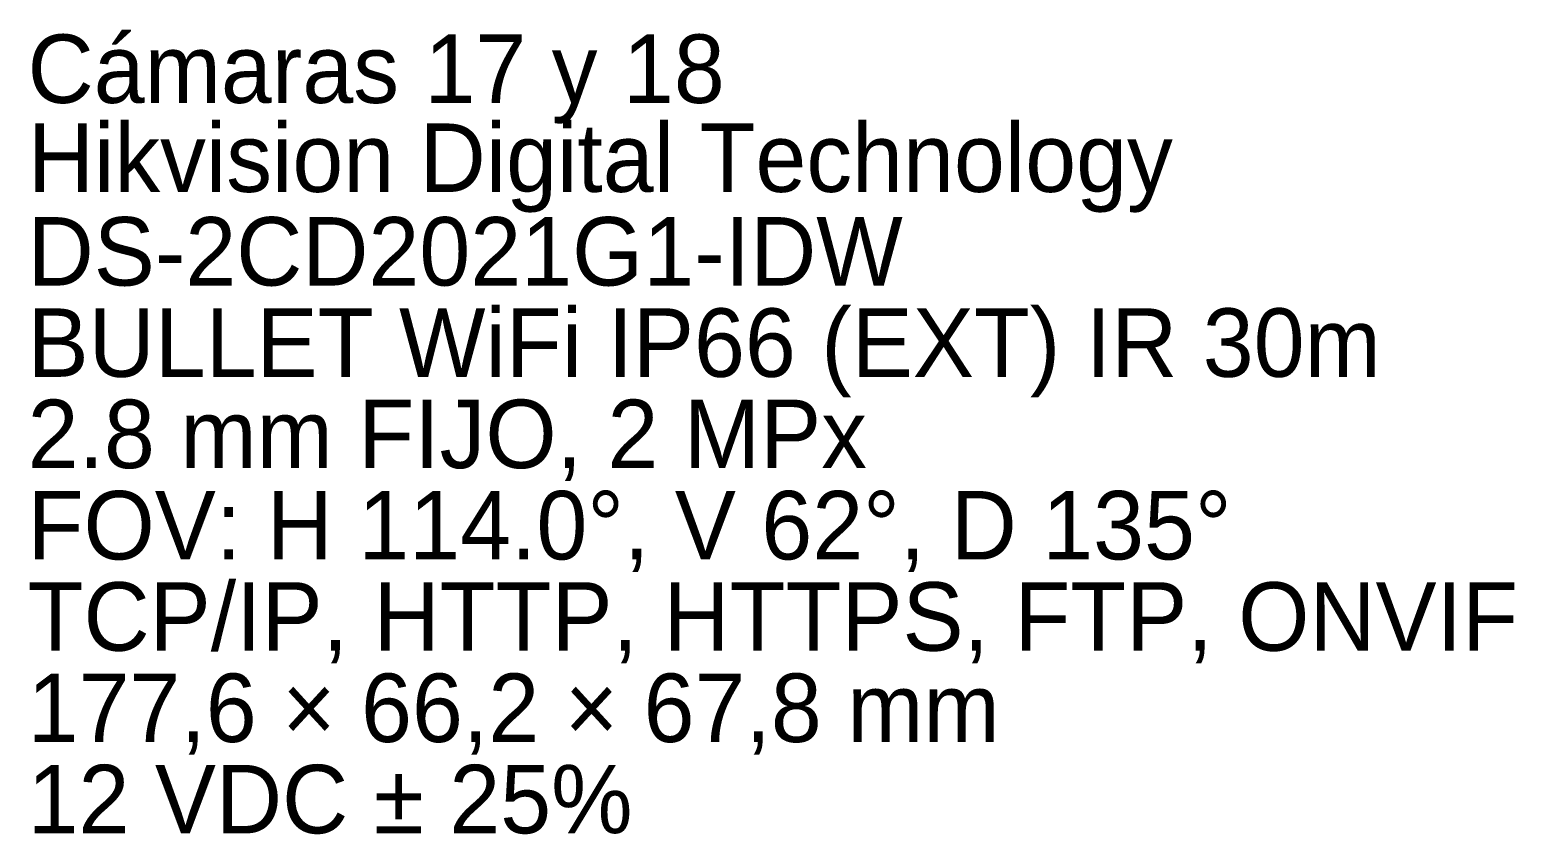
# Model space of a CAD drawing. Header units: millimetres. Extents: x 1086 to 16404, y 1320 to 9021.
# Drawn here: x 11371.5 to 11696.7, y 4700.1 to 4876.3 of the extents above; entities that cross this region are included whole.
import ezdxf

# ---------------------------------------------------------------- set-up
doc = ezdxf.new("R2010")
doc.units = ezdxf.units.MM
doc.header["$LTSCALE"] = 8
doc.layers.add('STS_Señales Débiles', color=7, linetype='Continuous', true_color=0x265482)

# ---------------------------------------------------------------- blocks, each defined once
blk = doc.blocks.new('BULLET WiFi')
for tag, p in [('IDENTIFICADOR', (-400, -80)), ('MARCA', (-399.94, -99.49)), ('MODELO', (-400, -120)), ('TIPO_IP_IR', (-400, -140)), ('LENTE_RESOLUCION', (-400, -160)), ('FOV', (-400, -180)), ('PROTOCOLOS', (-400, -200)), ('DIMENSIONES', (-400, -220)), ('ALIMENTACION', (-400, -240))]:
    blk.add_attdef(tag, p, '', height=15)

msp = doc.modelspace()

# ---------------------------------------------------------------- block references
at = {"layer": 'STS_Señales Débiles'}
msp.add_blockref('BULLET WiFi', (11771.02, 4940.29), dxfattribs=at).add_auto_attribs({'DIMENSIONES': '177,6 × 66,2 × 67,8 mm', 'ALIMENTACION': '12 VDC ± 25%', 'FOV': 'FOV: H 114.0°, V 62°, D 135°', 'LENTE_RESOLUCION': '2.8 mm FIJO, 2 MPx', 'PROTOCOLOS': 'TCP/IP, HTTP, HTTPS, FTP, ONVIF', 'TIPO_IP_IR': 'BULLET WiFi IP66 (EXT) IR 30m', 'MODELO': 'DS-2CD2021G1-IDW', 'MARCA': 'Hikvision Digital Technology', 'IDENTIFICADOR': 'Cámaras 17 y 18'})

doc.saveas('drawing.dxf')
